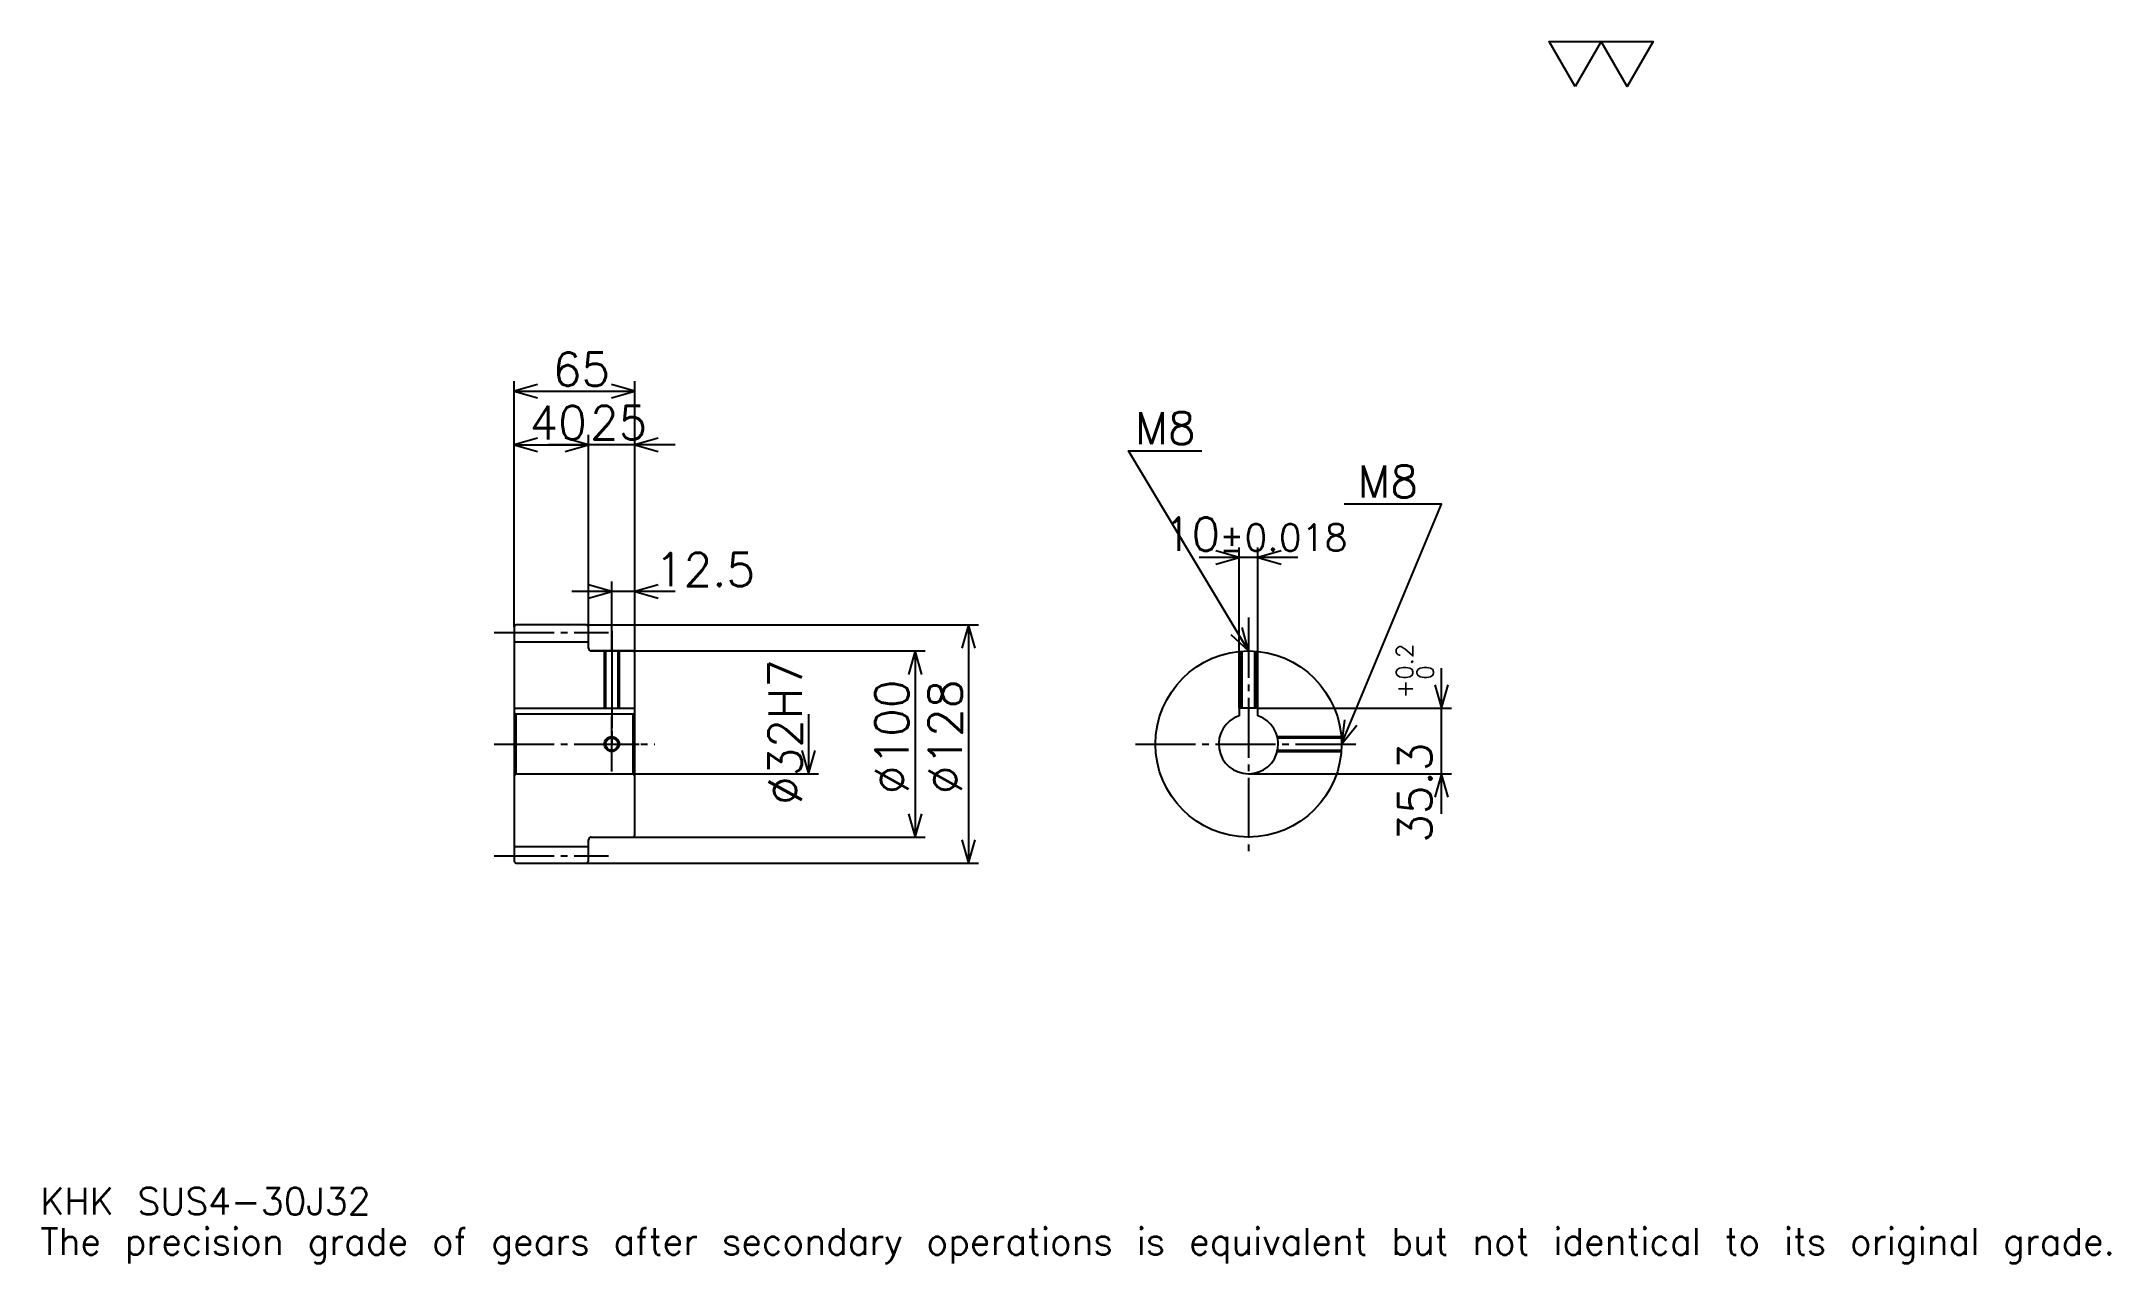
# Model space of a CAD drawing. Extents: x 36 to 1149, y 13 to 670.
import ezdxf

# ---------------------------------------------------------------- set-up
doc = ezdxf.new("R2010")
doc.units = 0
doc.linetypes.add('DASHDOT', pattern=[43.04348, 32.282609, -3.586957, 3.586957, -3.586957])
doc.layers.get('0').update_dxf_attribs({"linetype": 'CONTINUOUS'})
doc.layers.add('DASHDOT', color=6, linetype='DASHDOT')
doc.styles.add('KANJI', font='TXT', dxfattribs={"bigfont": 'BIGFONT'})

msp = doc.modelspace()

# ---------------------------------------------------------------- linework, layer by layer
at = {"color": 5}
for p, q in [((290.543457, 356.336975), (290.543457, 487.260895)), ((290.543457, 481.880463), (355.543457, 481.880463)), ((355.543457, 356.336975), (355.543457, 487.260895)), ((330.543457, 356.336975), (330.543457, 458.565247)), ((290.543457, 453.184814), (330.543457, 453.184814)), ((377.065186, 453.184814), (309.021729, 453.184814)), ((711.847778, 392.554382), (658.804321, 392.554382)), ((680.32605, 311.636963), (680.32605, 397.934814)), ((690.32605, 311.636963), (690.32605, 397.934814)), ((343.043457, 356.336975), (343.043457, 379.652191)), ((377.065186, 374.271759), (321.521729, 374.271759)), ((290.543457, 355.336975), (290.543457, 356.336975)), ((329.543457, 356.336975), (355.543457, 356.336975)), ((330.543457, 355.336975), (330.543457, 356.336975)), ((343.043457, 342.336975), (343.043457, 356.336975)), ((343.043457, 342.336975), (343.043457, 356.336975)), ((355.543457, 356.336975), (540.271729, 356.336975)), ((355.543457, 341.336975), (355.543457, 356.336975)), ((534.891296, 356.336975), (534.891296, 228.336975)), ((332.043457, 342.336975), (355.543457, 342.336975)), ((355.543457, 342.336975), (511.57605, 342.336975)), ((506.195618, 342.336975), (506.195618, 242.336975)), ((789.130432, 254.815231), (789.130432, 333.158722)), ((690.32605, 311.636963), (794.510864, 311.636963)), ((448.804321, 308.336975), (448.804321, 276.336975)), ((355.543457, 276.336975), (454.184753, 276.336975)), ((685.32605, 276.336975), (794.510864, 276.336975)), ((332.043457, 242.336975), (355.543457, 242.336975)), ((355.543457, 242.336975), (511.57605, 242.336975)), ((329.543457, 228.336975), (355.543457, 228.336975)), ((355.543457, 228.336975), (540.271729, 228.336975))]:
    msp.add_line(p, q, dxfattribs=at)
at = {"color": 4}
for p, q in [((290.543457, 347.336975), (330.543457, 347.336975)), ((290.543457, 311.636963), (355.543457, 311.636963)), ((291.543457, 308.336975), (291.543457, 276.336975)), ((354.543457, 308.336975), (355.543457, 309.336975)), ((354.543457, 276.336975), (355.543457, 275.336975)), ((290.543457, 237.336975), (330.543457, 237.336975))]:
    msp.add_line(p, q, dxfattribs=at)
at = {"color": 7}
msp.add_lwpolyline([(860.869568, 645.652161), (846.880432, 669.899963), (902.836975, 669.899963), (888.847839, 645.652161), (874.858704, 669.899963), (860.869568, 645.652161)], dxfattribs=at)
at = {"color": 5}
for points in [[(303.097809, 485.467407), (290.543457, 481.880463), (303.097809, 478.293518)], [(342.989105, 478.293518), (355.543457, 481.880463), (342.989105, 485.467407)], [(303.097809, 456.771759), (290.543457, 453.184814), (303.097809, 449.597839)], [(317.989105, 449.597839), (330.543457, 453.184814), (317.989105, 456.771759)], [(317.989105, 449.597839), (330.543457, 453.184814), (317.989105, 456.771759)], [(368.097809, 456.771759), (355.543457, 453.184814), (368.097809, 449.597839)], [(685.32605, 342.336975), (620.760864, 449.945679), (660.217407, 449.945679)], [(735.32605, 292.336975), (789.130371, 421.25), (736.760864, 421.25)], [(667.771729, 388.967407), (680.32605, 392.554382), (667.771729, 396.141327)], [(702.880432, 396.141327), (690.32605, 392.554382), (702.880432, 388.967407)], [(330.489105, 370.684814), (343.043457, 374.271759), (330.489105, 377.858704)], [(368.097809, 377.858704), (355.543457, 374.271759), (368.097809, 370.684814)], [(538.478271, 343.782623), (534.891296, 356.336975), (531.304321, 343.782623)], [(675.791138, 351.256775), (685.32605, 342.336975), (681.942749, 354.947723)], [(509.782593, 329.782623), (506.195618, 342.336975), (502.608673, 329.782623)], [(785.543457, 324.191315), (789.130432, 311.636963), (792.717407, 324.191315)], [(736.85144, 305.304291), (735.32605, 292.336975), (743.471802, 302.541138)], [(445.217346, 288.891327), (448.804321, 276.336975), (452.391296, 288.891327)], [(792.717407, 263.782623), (789.130432, 276.336975), (785.543457, 263.782623)], [(502.608673, 254.891327), (506.195618, 242.336975), (509.782593, 254.891327)], [(531.304321, 240.891327), (534.891296, 228.336975), (538.478271, 240.891327)]]:
    msp.add_lwpolyline(points, dxfattribs=at)
at = {"color": 4}
for points in [[(330.543457, 343.836975), (330.543457, 355.336975), (329.543457, 356.336975), (291.543457, 356.336975), (290.543457, 355.336975), (290.543457, 275.336975)], [(332.043457, 242.336975), (354.543457, 242.336975), (355.543457, 243.336975), (355.543457, 341.336975), (354.543457, 342.336975), (332.043457, 342.336975)], [(339.043457, 342.336975), (339.043457, 311.636963)], [(339.718445, 342.336975), (339.718445, 311.636963)], [(346.368469, 342.336975), (346.368469, 311.636963)], [(347.043457, 342.336975), (347.043457, 311.636963)], [(681.32605, 311.636963), (681.32605, 342.176727)], [(682.001099, 311.636963), (682.001099, 342.226288)], [(688.651123, 311.636963), (688.651123, 342.226288)], [(689.32605, 311.636963), (689.32605, 342.176727)], [(690.32605, 307.535645), (690.32605, 311.636963), (680.32605, 311.636963), (680.32605, 307.535645)], [(290.543457, 275.336975), (291.543457, 276.336975), (354.543457, 276.336975), (354.543457, 308.336975), (291.543457, 308.336975), (290.543457, 309.336975)], [(700.817993, 296.336975), (735.165833, 296.336975)], [(700.976807, 295.661987), (735.215393, 295.661987)], [(700.817993, 288.336975), (735.165833, 288.336975)], [(700.976807, 289.011963), (735.215393, 289.011963)], [(290.543457, 275.336975), (290.543457, 229.336975), (291.543457, 228.336975), (329.543457, 228.336975), (330.543457, 229.336975), (330.543457, 240.836975)]]:
    msp.add_lwpolyline(points, dxfattribs=at)
for centre, radius in [((685.32605, 292.336975), 50), ((343.043457, 292.336975), 3.325)]:
    msp.add_circle(centre, radius, dxfattribs=at)
at = {"color": 7}
msp.add_circle((343.043457, 292.336975), 4, dxfattribs=at)
at = {"color": 4}
for centre, radius, start, end in [((332.043457, 343.836975), 1.5, 180, 270), ((685.32605, 292.336975), 16, 108.209957329, 71.790042671), ((332.043457, 240.836975), 1.5, 90, 180)]:
    msp.add_arc(centre, radius, start, end, dxfattribs=at)
at = {"layer": 'DASHDOT', "color": 7}
for p, q in [((685.32605, 360.271759), (685.32605, 231.576111)), ((279.782593, 352.336975), (341.304321, 352.336975)), ((343.043457, 342.336975), (343.043457, 292.336975)), ((279.782593, 292.336975), (366.304321, 292.336975)), ((624.565186, 292.336975), (746.086914, 292.336975)), ((279.782593, 232.336975), (341.304321, 232.336975))]:
    msp.add_line(p, q, dxfattribs=at)
for points in [[(343.043457, 353.097839), (343.043457, 300.876099)], [(343.043457, 277.576111), (343.043457, 307.097839)], [(328.282593, 292.336975), (357.804321, 292.336975)]]:
    msp.add_lwpolyline(points, dxfattribs=at)

# ---------------------------------------------------------------- texts
at = {"color": 7, "style": 'KANJI'}
for s, height, p in [('65', 17.934783, (311.385864, 484.750031)), ('40', 17.934783, (298.885834, 456.054382)), ('25', 17.934783, (331.385864, 456.054382)), ('M8', 17.217392, (624.347778, 453.532623)), ('M8', 17.217392, (743.934753, 424.836975)), ('10', 17.934783, (639.337769, 396.141327)), ('%%p0.018', 14.347826, (669.645325, 396.141327)), ('12.5', 17.934783, (366.304321, 377.141327)), ('KHK SUS4-30J32', 14.347826, (35.869564, 39.45652)), ('The precision grade of gears after secondary operations is equivalent but not identical to its original grade.', 14.347826, (35.869564, 17.934782))]:
    msp.add_text(s, height=height, dxfattribs=at).set_placement(p)
for s, height, p in [('0.2', 8.967391, (773.706543, 326.990784)), ('%%c32H7', 17.934783, (445.217346, 259.605988)), ('%%c100', 17.934783, (502.608673, 265.434814)), ('%%c128', 17.934783, (531.304321, 265.434814)), ('+', 8.967391, (773.706543, 316.947327)), ('0', 8.967391, (784.82605, 326.990784)), ('35.3', 17.934783, (783.75, 239.318481))]:
    msp.add_text(s, height=height, rotation=90, dxfattribs=at).set_placement(p)

doc.saveas('drawing.dxf')
